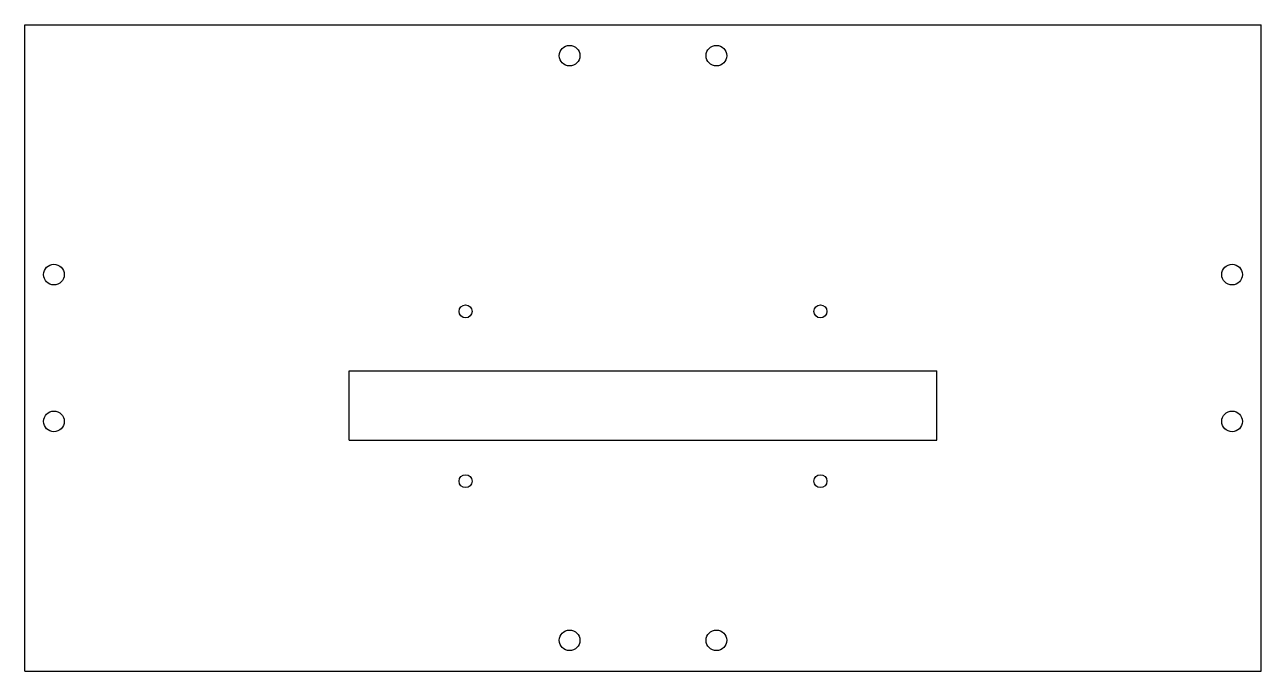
# Model space of a CAD drawing. Header units: inches. Extents: x -4.49 to 4.49, y -2.35 to 2.35.
import ezdxf

# ---------------------------------------------------------------- set-up
doc = ezdxf.new("R2010")
doc.units = ezdxf.units.IN
doc.header["$MEASUREMENT"] = 0

msp = doc.modelspace()

# ---------------------------------------------------------------- linework, layer by layer
at = {"color": 7, "linetype": 'Continuous', "lineweight": 25}
for p, q in [((-4.492, 2.35), (4.492, 2.35)), ((-4.492, -2.35), (-4.492, 2.35)), ((4.492, -2.35), (4.492, 2.35)), ((-2.1339, -0.67), (-2.1339, -0.1657)), ((-2.1339, -0.1657), (2.1339, -0.1657)), ((2.1339, -0.67), (2.1339, -0.1657)), ((-2.1339, -0.67), (2.1339, -0.67)), ((-4.492, -2.35), (4.492, -2.35))]:
    msp.add_line(p, q, dxfattribs=at)
for centre, radius in [((-0.5335, 2.125), 0.075), ((0.5335, 2.125), 0.075), ((-4.28, 0.5335), 0.075), ((4.28, 0.5335), 0.075), ((-1.2894, 0.2662), 0.0472), ((1.2894, 0.2662), 0.0472), ((-4.28, -0.5335), 0.075), ((4.28, -0.5335), 0.075), ((-1.2894, -0.968), 0.0472), ((1.2894, -0.968), 0.0472), ((-0.5335, -2.125), 0.075), ((0.5335, -2.125), 0.075)]:
    msp.add_circle(centre, radius, dxfattribs=at)

doc.saveas('drawing.dxf')
